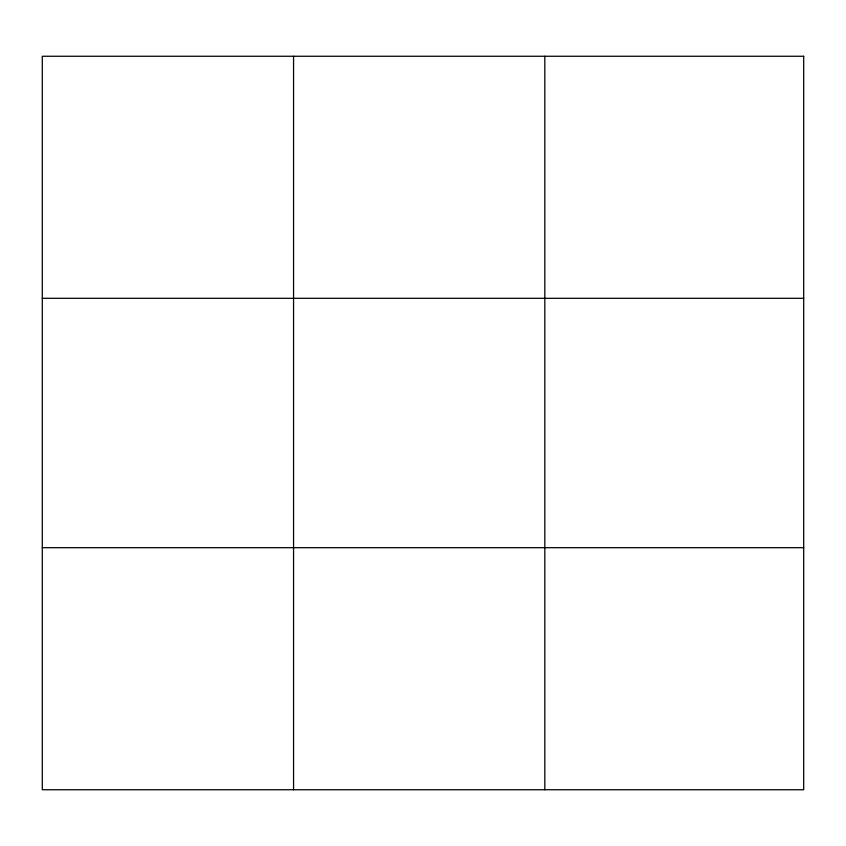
<?xml version="1.0" encoding="UTF-8"?>
<svg xmlns="http://www.w3.org/2000/svg" width="846" height="846" viewBox="0 0 846 846"><rect width="100%" height="100%" fill="white"/><g stroke="black" fill="none" stroke-linecap="round" stroke-linejoin="round"><path stroke-width="1.27" d="M293.562 789.741L293.562 56.259M544.824 789.741L544.824 56.259M42.3 298.31L803.7 298.31M42.3 547.69L803.7 547.69M803.7 56.259L803.7 789.741L42.3 789.741L42.3 56.259L803.7 56.259"/></g></svg>
